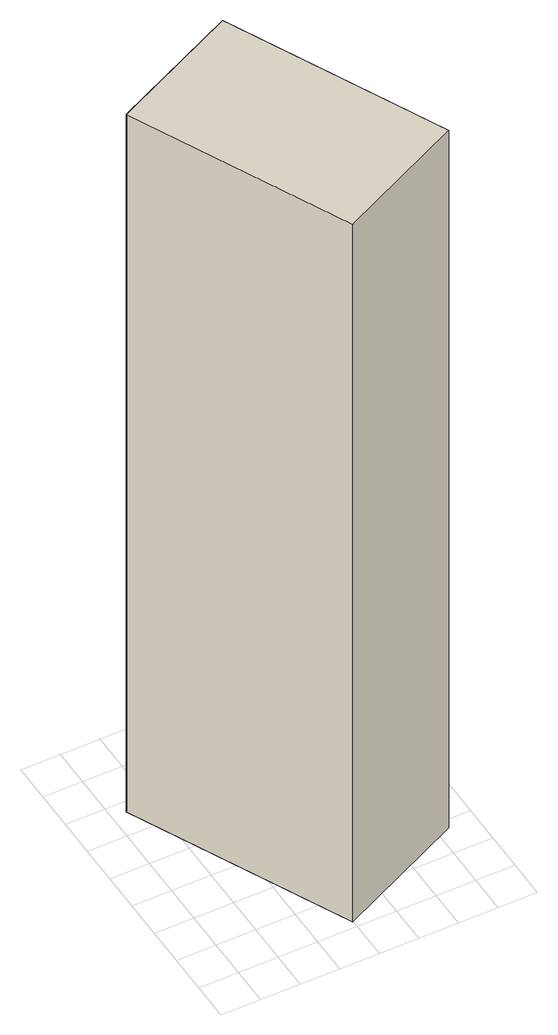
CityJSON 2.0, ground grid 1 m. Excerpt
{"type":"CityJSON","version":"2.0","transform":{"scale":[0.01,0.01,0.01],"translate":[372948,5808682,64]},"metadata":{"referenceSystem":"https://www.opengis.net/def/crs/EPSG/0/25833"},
"CityObjects":{
"building1":{"type":"Building","attributes":{"Gemeindeschluessel":"11000006","BezugspunktDach":"2200","function":"31001_3210","measuredHeight":21.93,"storeysAboveGround":1},"address":[{"country":"Germany","locality":"Berlin","thoroughfareNumber":"22 (12)","thoroughfareName":"Golfweg"}],"geometry":[{"type":"Solid","lod":"1","boundaries":[[[[0,1,2,3]],[[4,5,6,7]],[[4,7,3,2]],[[5,4,2,1]],[[6,5,1,0]],[[7,6,0,3]]]]}]}
},
"vertices":[
[299,17,2205],[631,175,2205],[369,726,2205],[37,568,2205],[369,726,84],[631,175,84],[299,17,84],[37,568,84]
]}
